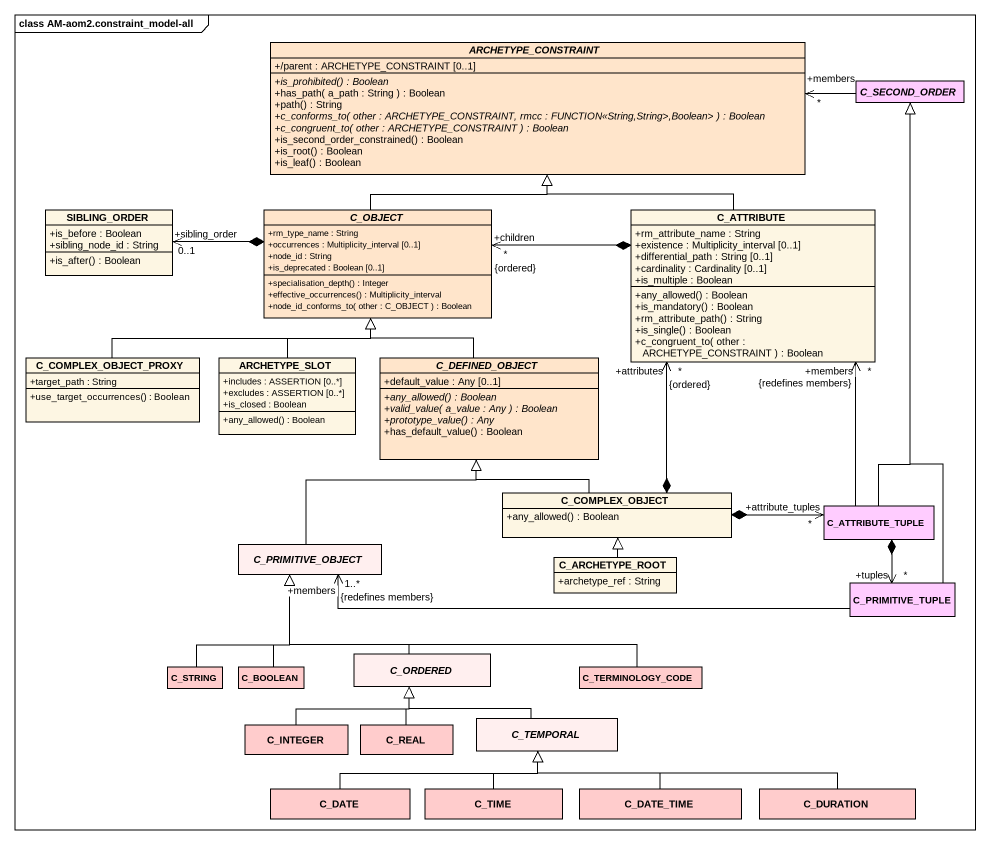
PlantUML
@startuml
mainframe class AM-aom2.constraint_model-all
hide circle
hide empty members
skinparam classAttributeIconSize 0
abstract class ARCHETYPE_CONSTRAINT #FFE5CB {
  +/parent : ARCHETYPE_CONSTRAINT [0..1]
  {abstract} +is_prohibited() : Boolean
  +has_path( a_path : String ) : Boolean
  +path() : String
  {abstract} +c_conforms_to( other : ARCHETYPE_CONSTRAINT, rmcc : FUNCTION<<String,String>,Boolean> ) : Boolean
  {abstract} +c_congruent_to( other : ARCHETYPE_CONSTRAINT ) : Boolean
  +is_second_order_constrained() : Boolean
  +is_root() : Boolean
  +is_leaf() : Boolean
}
abstract class C_SECOND_ORDER #FFCCFF
class SIBLING_ORDER {
  +is_before : Boolean
  +sibling_node_id : String
  +is_after() : Boolean
}
abstract class C_OBJECT #FFE5CB {
  +rm_type_name : String
  +occurrences : Multiplicity_interval [0..1]
  +node_id : String
  +is_deprecated : Boolean [0..1]
  +specialisation_depth() : Integer
  +effective_occurrences() : Multiplicity_interval
  +node_id_conforms_to( other : C_OBJECT ) : Boolean
}
class C_ATTRIBUTE {
  +rm_attribute_name : String
  +existence : Multiplicity_interval [0..1]
  +differential_path : String [0..1]
  +cardinality : Cardinality [0..1]
  +is_multiple : Boolean
  +any_allowed() : Boolean
  +is_mandatory() : Boolean
  +rm_attribute_path() : String
  +is_single() : Boolean
  +c_congruent_to( other : ARCHETYPE_CONSTRAINT ) : Boolean
}
class C_COMPLEX_OBJECT_PROXY {
  +target_path : String
  +use_target_occurrences() : Boolean
}
class ARCHETYPE_SLOT {
  +includes : ASSERTION [0..*]
  +excludes : ASSERTION [0..*]
  +is_closed : Boolean
  +any_allowed() : Boolean
}
abstract class C_DEFINED_OBJECT #FFE5CB {
  +default_value : Any [0..1]
  {abstract} +any_allowed() : Boolean
  {abstract} +valid_value( a_value : Any ) : Boolean
  {abstract} +prototype_value() : Any
  +has_default_value() : Boolean
}
class C_COMPLEX_OBJECT {
  +any_allowed() : Boolean
}
class C_ATTRIBUTE_TUPLE #FFCCFF
abstract class C_PRIMITIVE_OBJECT #FFEFEF
class C_ARCHETYPE_ROOT {
  +archetype_ref : String
}
class C_PRIMITIVE_TUPLE #FFCCFF
class C_STRING #FFCCCC
class C_BOOLEAN #FFCCCC
abstract class C_ORDERED #FFEFEF
class C_TERMINOLOGY_CODE #FFCCCC
class C_INTEGER #FFCCCC
class C_REAL #FFCCCC
abstract class C_TEMPORAL #FFEFEF
class C_DATE #FFCCCC
class C_TIME #FFCCCC
class C_DATE_TIME #FFCCCC
class C_DURATION #FFCCCC
C_SECOND_ORDER -left-> "+members\n*" ARCHETYPE_CONSTRAINT
C_OBJECT -up-|> ARCHETYPE_CONSTRAINT
C_OBJECT *-left-> "+sibling_order\n0..1" SIBLING_ORDER
C_ATTRIBUTE -up-|> ARCHETYPE_CONSTRAINT
C_ATTRIBUTE *-left-> "+children\n*\n{ordered}" C_OBJECT
C_COMPLEX_OBJECT_PROXY -right-|> C_OBJECT
ARCHETYPE_SLOT -up-|> C_OBJECT
C_DEFINED_OBJECT -up-|> C_OBJECT
C_COMPLEX_OBJECT *-up-> "+attributes\n*\n{ordered}" C_ATTRIBUTE
C_COMPLEX_OBJECT -up-|> C_DEFINED_OBJECT
C_COMPLEX_OBJECT *-right-> "+attribute_tuples\n*" C_ATTRIBUTE_TUPLE
C_ATTRIBUTE_TUPLE -up-|> C_SECOND_ORDER
C_ATTRIBUTE_TUPLE -up-> "+members\n*\n{redefines members}" C_ATTRIBUTE
C_ATTRIBUTE_TUPLE *--> "+tuples\n*" C_PRIMITIVE_TUPLE
C_PRIMITIVE_OBJECT -up-|> C_DEFINED_OBJECT
C_ARCHETYPE_ROOT -up-|> C_COMPLEX_OBJECT
C_PRIMITIVE_TUPLE -up-|> C_SECOND_ORDER
C_PRIMITIVE_TUPLE -left-> "+members\n1..*\n{redefines members}" C_PRIMITIVE_OBJECT
C_STRING -up-|> C_PRIMITIVE_OBJECT
C_BOOLEAN -up-|> C_PRIMITIVE_OBJECT
C_ORDERED -up-|> C_PRIMITIVE_OBJECT
C_TERMINOLOGY_CODE -left-|> C_PRIMITIVE_OBJECT
C_INTEGER -right-|> C_ORDERED
C_REAL -up-|> C_ORDERED
C_TEMPORAL -left-|> C_ORDERED
C_DATE -right-|> C_TEMPORAL
C_TIME -up-|> C_TEMPORAL
C_DATE_TIME -up-|> C_TEMPORAL
C_DURATION -left-|> C_TEMPORAL
@enduml
